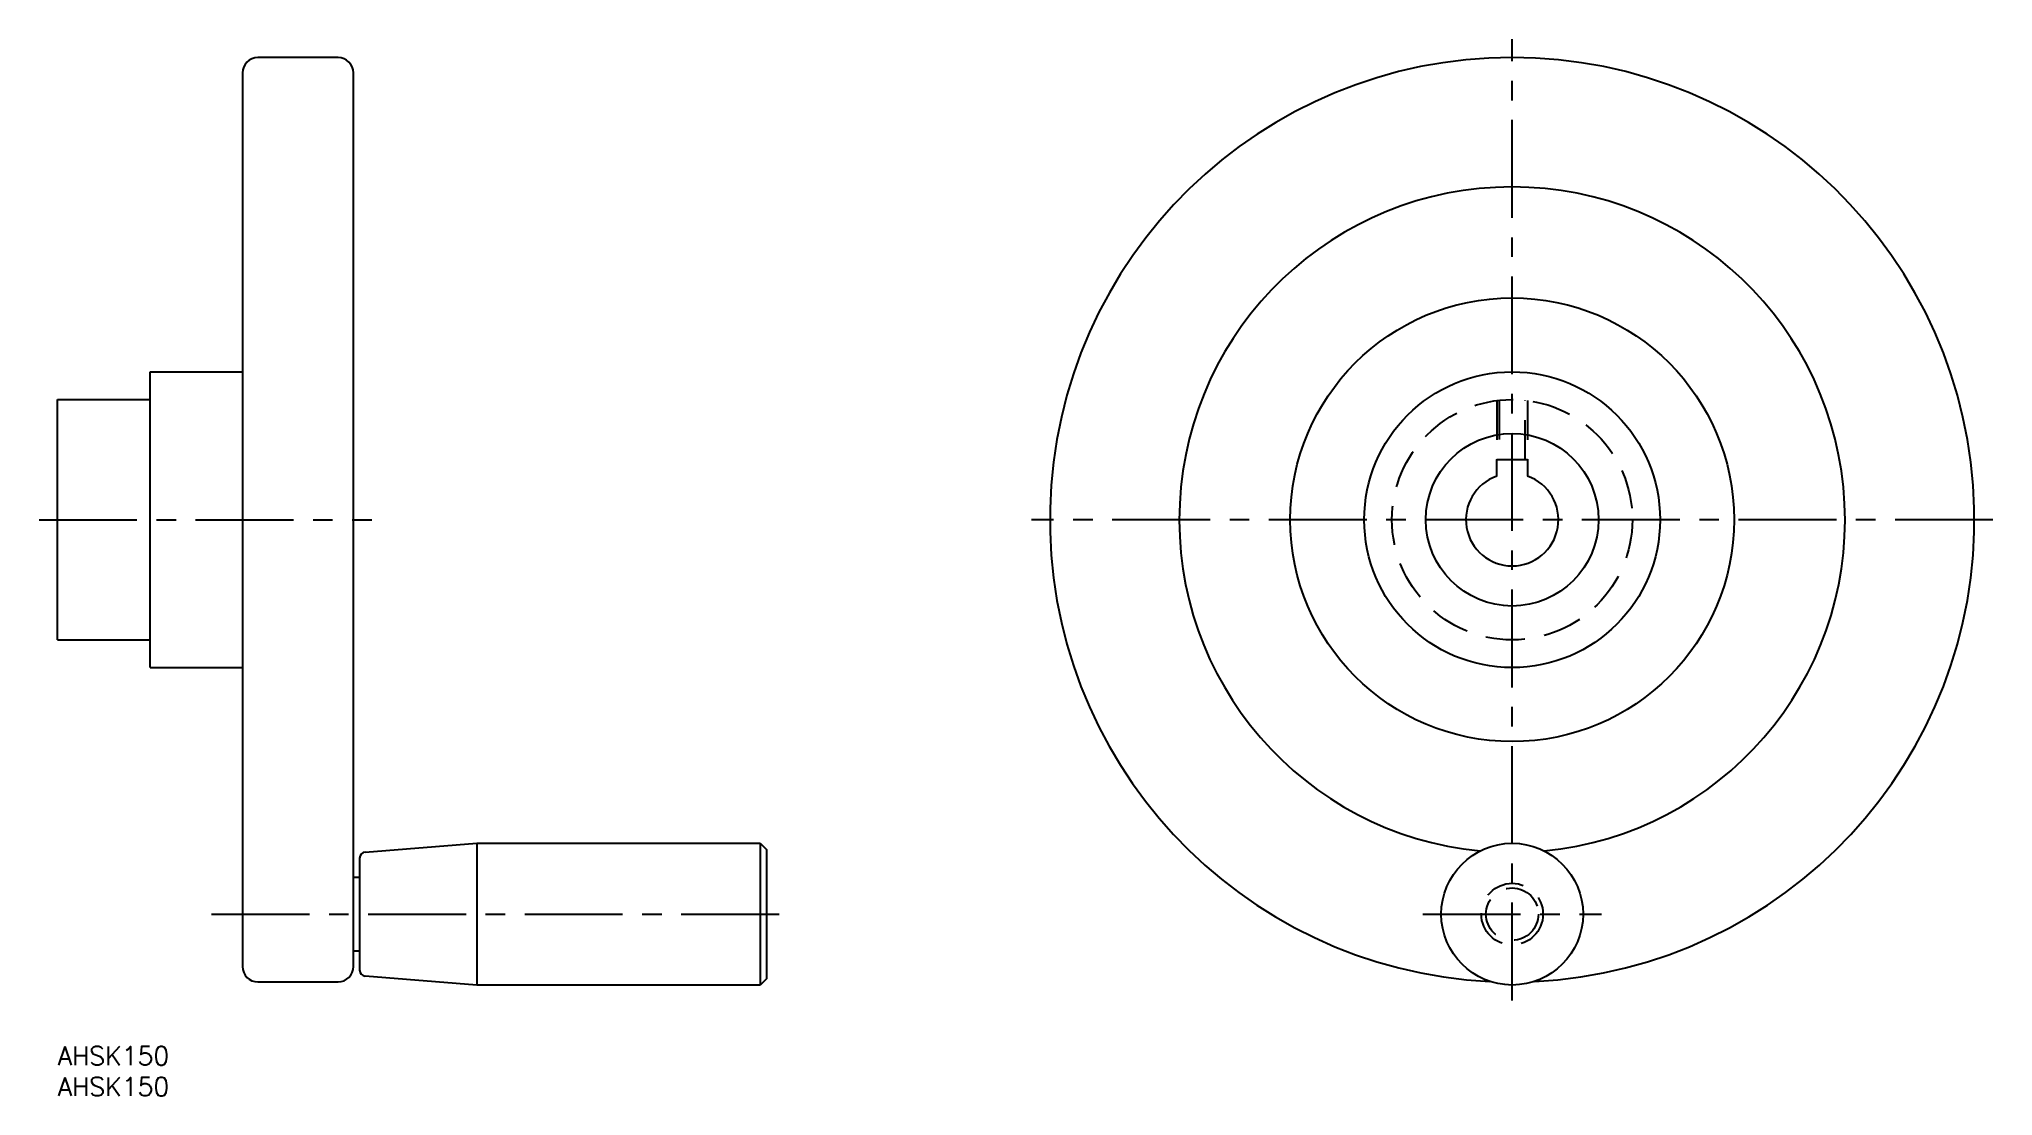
# Model space of a CAD drawing. Extents: x -3 to 314, y -8 to 164.
import ezdxf

# ---------------------------------------------------------------- set-up
doc = ezdxf.new("R2010")
doc.units = 0
doc.header["$LTSCALE"] = 0.5
doc.linetypes.add('CENTER', pattern=[50.8, 31.75, -6.35, 6.35, -6.35])
doc.linetypes.add('DASHED', pattern=[19.05, 12.7, -6.35])
for name, color, linetype in [('MSM_CENTER', 1, 'CENTER'), ('MSM_CONTINUOUS', 7, 'CONTINUOUS'), ('MSM_DASHED', 4, 'DASHED'), ('MSM_PART_NUMBER', 7, 'CONTINUOUS')]:
    doc.layers.add(name, color=color, linetype=linetype)
doc.styles.get("Standard").update_dxf_attribs({"font": 'txt.shx', "height": 3, "bigfont": 'bigfont.shx'})

# ---------------------------------------------------------------- blocks, each defined once
blk = doc.blocks.new('*U7')
at = {"layer": 'MSM_PART_NUMBER'}
blk.add_text('AHSK150', height=3, dxfattribs=at).set_placement((0, -3))
blk = doc.blocks.new('*U8')
at = {"layer": 'MSM_PART_NUMBER'}
blk.add_text('AHSK150', height=3, dxfattribs=at).set_placement((0, -8))

msp = doc.modelspace()

# ---------------------------------------------------------------- linework, layer by layer
at = {"layer": 'MSM_CENTER'}
for p, q in [((236, 7.5), (236, 163.5)), ((-3, 85.5), (51, 85.5)), ((314, 85.5), (158, 85.5)), ((25, 21.5), (118, 21.5)), ((221.5, 21.5), (250.5, 21.5))]:
    msp.add_line(p, q, dxfattribs=at)
at = {"layer": 'MSM_CONTINUOUS'}
for p, q in [((45.5, 160.5), (32.5, 160.5)), ((30, 158), (30, 13)), ((48, 13), (48, 158)), ((15, 61.5), (15, 109.5)), ((15, 109.5), (30, 109.5)), ((0, 66), (0, 105)), ((0, 105), (15, 105)), ((233.5, 92.57), (233.5, 95.3)), ((233.5, 95.3), (238.5, 95.3)), ((238.5, 95.3), (238.5, 92.57)), ((0, 66), (15, 66)), ((15, 61.5), (30, 61.5)), ((49.92, 31.57), (68, 33)), ((68, 33), (114, 33)), ((68, 33), (68, 10)), ((114, 33), (114, 10)), ((114, 33), (115, 32)), ((115, 32), (115, 11)), ((49, 30.58), (49, 12.42)), ((48, 27.5), (49, 27.5)), ((49, 15.5), (48, 15.5)), ((32.5, 10.5), (45.5, 10.5)), ((68, 10), (49.92, 11.43)), ((114, 10), (68, 10)), ((115, 11), (114, 10))]:
    msp.add_line(p, q, dxfattribs=at)
for centre, radius in [((236, 85.5), 36), ((236, 85.5), 24), ((236, 85.5), 14), ((236, 21.5), 11.5)]:
    msp.add_circle(centre, radius, dxfattribs=at)
for centre, radius, start, end in [((32.5, 158), 2.5, 90, 180), ((45.5, 158), 2.5, 360, 90), ((236, 85.5), 75, 272.7741, 267.2259), ((236, 85.5), 54, 275.5369, 264.4631), ((236, 85.5), 7.5, 109.4712, 70.5288), ((50, 30.58), 1, 94.514, 180), ((32.5, 13), 2.5, 180, 270), ((45.5, 13), 2.5, 270, 0), ((50, 12.42), 1, 180, 265.486)]:
    msp.add_arc(centre, radius, start, end, dxfattribs=at)
at = {"layer": 'MSM_DASHED'}
for p, q in [((233.5, 104.84), (233.5, 95.3)), ((233.9, 104.89), (233.9, 95.3)), ((238.1, 95.3), (238.1, 104.89)), ((238.5, 104.84), (238.5, 95.3))]:
    msp.add_line(p, q, dxfattribs=at)
for centre, radius in [((236, 85.5), 19.5), ((236, 21.5), 5), ((236, 21.5), 4.25)]:
    msp.add_circle(centre, radius, dxfattribs=at)

# ---------------------------------------------------------------- block references
at = {"layer": 'MSM_CONTINUOUS'}
for name in ['*U7', '*U8']:
    msp.add_blockref(name, (0, 0), dxfattribs=at)

doc.saveas('drawing.dxf')
